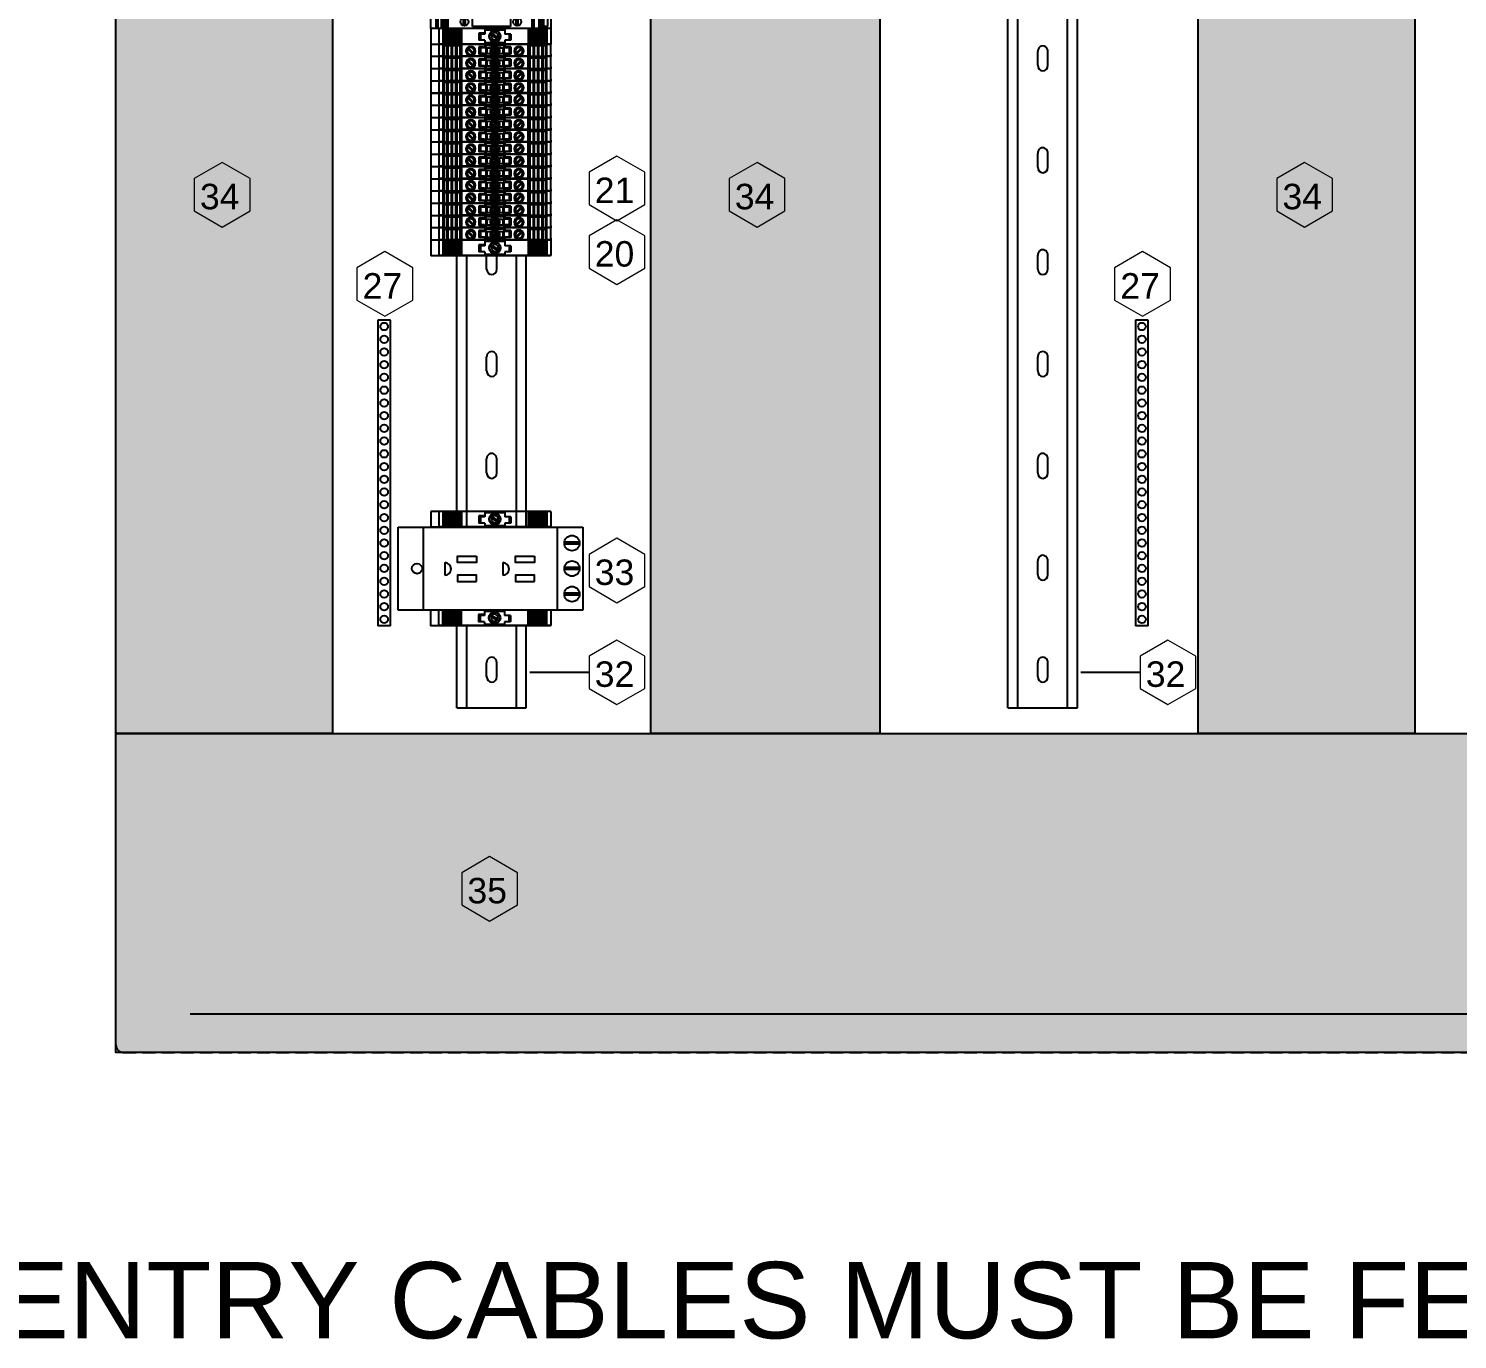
# Model space of a CAD drawing. Extents: x 17 to 188, y 22 to 107.
# Drawn here: x 96.52 to 124.57, y 22.26 to 47.99 of the extents above; entities that cross this region are included whole.
import ezdxf
from ezdxf.enums import TextEntityAlignment as Align

# ---------------------------------------------------------------- set-up
doc = ezdxf.new("R2010")
doc.units = 0
doc.linetypes.add('HIDDEN', pattern=[0.375, 0.25, -0.125])
doc.layers.add('N-ANNO-TEXT', color=2, linetype='Continuous', lineweight=18)
doc.layers.add('N-CONT-PANL', color=3, linetype='Continuous', lineweight=25)
doc.styles.add('_CGS_2-5_NOTES', font='arial.ttf', dxfattribs={"height": 2.5})

# ---------------------------------------------------------------- blocks, each defined once
blk = doc.blocks.new('T-End')
at = {"linetype": 'Continuous'}
for p, q in [((2.362, 0), (0, 0)), ((0, 0), (0, -0.311)), ((0.157, 0), (0.157, -0.303)), ((0.236, 0), (0.236, -0.303)), ((0.267, 0), (0.267, -0.311)), ((0.287, 0), (0.287, -0.303)), ((0.316, 0), (0.316, -0.311)), ((0.322, 0), (0.322, -0.311)), ((0.337, 0), (0.337, -0.303)), ((0.373, 0), (0.373, -0.303)), ((0.402, 0), (0.402, -0.311)), ((0.408, 0), (0.408, -0.311)), ((0.424, 0), (0.424, -0.303)), ((0.459, 0), (0.459, -0.303)), ((0.489, 0), (0.489, -0.311)), ((0.494, 0), (0.494, -0.311)), ((0.51, 0), (0.51, -0.303)), ((0.545, 0), (0.545, -0.303)), ((0.575, 0), (0.575, -0.311)), ((0.581, 0), (0.581, -0.311)), ((0.596, 0), (0.596, -0.303)), ((0.604, 0), (0.604, -0.303)), ((1.063, -0.09), (0.945, -0.09)), ((0.945, -0.09), (0.945, -0.229)), ((1.063, -0.109), (0.945, -0.109)), ((1.063, -0.229), (0.945, -0.229)), ((0.976, -0.109), (0.976, -0.229)), ((1.063, 0), (1.063, -0.109)), ((1.457, -0.028), (1.063, -0.028)), ((1.063, -0.229), (1.063, -0.303)), ((1.159, -0.112), (1.345, -0.219)), ((1.175, -0.085), (1.36, -0.192)), ((1.457, 0), (1.457, -0.109)), ((1.575, -0.109), (1.457, -0.109)), ((1.457, -0.229), (1.457, -0.303)), ((1.575, -0.229), (1.457, -0.229)), ((1.543, -0.109), (1.543, -0.229)), ((1.575, -0.109), (1.575, -0.229)), ((1.916, 0), (1.916, -0.303)), ((1.924, 0), (1.924, -0.303)), ((1.939, 0), (1.939, -0.311)), ((1.945, 0), (1.945, -0.311)), ((1.974, 0), (1.974, -0.303)), ((2.01, 0), (2.01, -0.303)), ((2.025, 0), (2.025, -0.311)), ((2.031, 0), (2.031, -0.311)), ((2.061, 0), (2.061, -0.303)), ((2.096, 0), (2.096, -0.303)), ((2.112, 0), (2.112, -0.311)), ((2.117, 0), (2.117, -0.311)), ((2.147, 0), (2.147, -0.303)), ((2.182, 0), (2.182, -0.303)), ((2.198, 0), (2.198, -0.311)), ((2.204, 0), (2.204, -0.311)), ((2.233, 0), (2.233, -0.303)), ((2.252, 0), (2.252, -0.311)), ((2.283, 0), (2.283, -0.303)), ((2.362, 0), (2.362, -0.303)), ((2.349, -0.311), (0, -0.311)), ((0.171, -0.311), (0.157, -0.303)), ((0.287, -0.303), (0.157, -0.303)), ((0.25, -0.311), (0.236, -0.303)), ((0.299, -0.311), (0.287, -0.303)), ((0.373, -0.303), (0.337, -0.303)), ((0.344, -0.311), (0.337, -0.303)), ((0.386, -0.311), (0.373, -0.303)), ((0.459, -0.303), (0.424, -0.303)), ((0.43, -0.311), (0.424, -0.303)), ((0.472, -0.311), (0.459, -0.303)), ((0.545, -0.303), (0.51, -0.303)), ((0.516, -0.311), (0.51, -0.303)), ((0.558, -0.311), (0.545, -0.303)), ((1.422, -0.303), (0.596, -0.303)), ((0.603, -0.311), (0.596, -0.303)), ((0.623, -0.311), (0.604, -0.303)), ((1.063, -0.303), (1.049, -0.311)), ((1.457, -0.283), (1.063, -0.283)), ((1.924, -0.303), (1.422, -0.303)), ((1.47, -0.311), (1.457, -0.303)), ((1.916, -0.303), (1.897, -0.311)), ((1.924, -0.303), (1.917, -0.311)), ((1.974, -0.303), (1.961, -0.311)), ((2.01, -0.303), (1.974, -0.303)), ((2.01, -0.303), (2.003, -0.311)), ((2.061, -0.303), (2.048, -0.311)), ((2.096, -0.303), (2.061, -0.303)), ((2.096, -0.303), (2.09, -0.311)), ((2.147, -0.303), (2.134, -0.311)), ((2.182, -0.303), (2.147, -0.303)), ((2.182, -0.303), (2.176, -0.311)), ((2.233, -0.303), (2.22, -0.311)), ((2.362, -0.303), (2.233, -0.303)), ((2.283, -0.303), (2.27, -0.311)), ((2.362, -0.303), (2.349, -0.311))]:
    blk.add_line(p, q, dxfattribs=at)
for radius in [0.114, 0.114, 0.114, 0.107]:
    blk.add_circle((1.26, -0.152), radius, dxfattribs=at)
for start, end in [(163.213, 270), (343.213, 136.787), (270, 316.787)]:
    blk.add_arc((1.26, -0.152), 0.0689, start, end, dxfattribs=at)
blk = doc.blocks.new('RECEP')
for p, q in [((-1.813, -1.625), (-1.813, 0)), ((-1.813, 0), (1.812, 0)), ((-1.313, -1.625), (-1.313, 0)), ((1.312, -1.625), (1.312, 0)), ((1.812, 0), (1.812, -1.625)), ((1.812, -1.625), (-1.813, -1.625)), ((1.812, -1.625), (1.312, -1.625))]:
    blk.add_line(p, q)
at = {"linetype": 'Continuous'}
for p, q in [((1.748, -0.293), (1.45, -0.293)), ((1.748, -0.332), (1.45, -0.332)), ((1.748, -0.793), (1.45, -0.793)), ((1.748, -0.832), (1.45, -0.832)), ((1.748, -1.293), (1.45, -1.293)), ((1.748, -1.332), (1.45, -1.332))]:
    blk.add_line(p, q, dxfattribs=at)
for points in [[(-0.9, -0.692), (-0.9, -0.942)], [(0.24, -0.692), (0.24, -0.942)]]:
    blk.add_lwpolyline(points)
for points in [[(-0.275, -0.567), (-0.275, -0.692), (-0.65, -0.692), (-0.65, -0.567)], [(0.865, -0.567), (0.865, -0.692), (0.49, -0.692), (0.49, -0.567)], [(-0.275, -1.067), (-0.275, -0.942), (-0.65, -0.942), (-0.65, -1.067)], [(0.865, -1.067), (0.865, -0.942), (0.49, -0.942), (0.49, -1.067)]]:
    blk.add_lwpolyline(points, close=True)
for centre, radius in [((1.599, -0.312), 0.15), ((-1.443, -0.812), 0.1), ((1.599, -0.812), 0.15), ((1.599, -1.313), 0.15)]:
    blk.add_circle(centre, radius)
for centre in [(-0.9, -0.817), (0.24, -0.817)]:
    blk.add_arc(centre, 0.125, 270, 90)
blk = doc.blocks.new('T-J4')
at = {"linetype": 'Continuous'}
for p, q in [((0.158, 0), (0, 0)), ((0.171, -0.24), (0, -0.24)), ((0.158, 0), (0.158, -0.232)), ((0.168, 0), (0.158, 0)), ((0.171, -0.24), (0.158, -0.232)), ((0.168, -0.232), (0.158, -0.232)), ((0.237, 0), (0.168, 0)), ((0.237, -0.232), (0.168, -0.232)), ((0.177, -0.24), (0.171, -0.24)), ((0.25, -0.24), (0.177, -0.24)), ((0.237, 0), (0.237, -0.232)), ((0.245, 0), (0.237, 0)), ((0.25, -0.24), (0.237, -0.232)), ((0.245, -0.232), (0.237, -0.232)), ((0.252, 0), (0.245, 0)), ((0.252, -0.232), (0.245, -0.232)), ((0.245, -0.232), (0.245, -0.232)), ((0.254, -0.24), (0.25, -0.24)), ((0.267, 0), (0.252, 0)), ((0.252, 0), (0.252, -0.232)), ((0.262, -0.24), (0.252, -0.232)), ((0.262, -0.24), (0.254, -0.24)), ((0.267, -0.24), (0.262, -0.24)), ((0.604, 0), (0.267, 0)), ((0.267, 0), (0.267, -0.24)), ((0.604, -0.03), (0.267, -0.03)), ((0.285, -0.24), (0.267, -0.24)), ((0.339, -0.03), (0.285, -0.03)), ((0.289, -0.24), (0.285, -0.24)), ((0.316, -0.24), (0.289, -0.24)), ((0.316, -0.03), (0.316, -0.236)), ((0.316, -0.236), (0.316, -0.24)), ((0.322, -0.24), (0.316, -0.24)), ((0.322, -0.03), (0.322, -0.236)), ((0.322, -0.236), (0.322, -0.24)), ((0.331, -0.24), (0.322, -0.24)), ((0.331, -0.03), (0.331, -0.236)), ((0.331, -0.236), (0.331, -0.24)), ((0.348, -0.24), (0.331, -0.24)), ((0.338, -0.03), (0.338, -0.236)), ((0.339, -0.236), (0.338, -0.236)), ((0.371, -0.236), (0.339, -0.236)), ((0.348, -0.236), (0.348, -0.24)), ((0.39, -0.24), (0.348, -0.24)), ((0.425, -0.03), (0.371, -0.03)), ((0.376, -0.236), (0.371, -0.236)), ((0.403, -0.236), (0.376, -0.236)), ((0.434, -0.24), (0.39, -0.24)), ((0.403, -0.03), (0.403, -0.236)), ((0.408, -0.236), (0.403, -0.236)), ((0.408, -0.03), (0.408, -0.236)), ((0.418, -0.236), (0.408, -0.236)), ((0.418, -0.03), (0.418, -0.236)), ((0.424, -0.236), (0.418, -0.236)), ((0.424, -0.03), (0.424, -0.236)), ((0.425, -0.236), (0.424, -0.236)), ((0.457, -0.236), (0.425, -0.236)), ((0.476, -0.24), (0.434, -0.24)), ((0.511, -0.03), (0.457, -0.03)), ((0.462, -0.236), (0.457, -0.236)), ((0.489, -0.236), (0.462, -0.236)), ((0.521, -0.24), (0.476, -0.24)), ((0.489, -0.03), (0.489, -0.236)), ((0.494, -0.236), (0.489, -0.236)), ((0.494, -0.03), (0.494, -0.236)), ((0.504, -0.236), (0.494, -0.236)), ((0.504, -0.03), (0.504, -0.236)), ((0.511, -0.236), (0.504, -0.236)), ((0.511, -0.03), (0.511, -0.236)), ((0.511, -0.236), (0.511, -0.236)), ((0.544, -0.236), (0.511, -0.236)), ((0.562, -0.24), (0.521, -0.24)), ((0.548, -0.236), (0.544, -0.236)), ((0.575, -0.236), (0.548, -0.236)), ((0.597, -0.24), (0.562, -0.24)), ((0.575, -0.03), (0.575, -0.236)), ((0.581, -0.236), (0.575, -0.236)), ((0.581, -0.03), (0.581, -0.236)), ((0.59, -0.236), (0.581, -0.236)), ((0.59, -0.03), (0.59, -0.236)), ((0.597, -0.236), (0.59, -0.236)), ((0.597, -0.03), (0.597, -0.236)), ((0.597, -0.236), (0.597, -0.24)), ((0.598, -0.24), (0.597, -0.24)), ((0.61, -0.24), (0.598, -0.24)), ((0.604, 0), (0.604, -0.234)), ((0.607, 0), (0.604, 0)), ((0.628, 0), (0.607, 0)), ((0.607, -0.232), (0.607, -0.232)), ((0.628, -0.232), (0.607, -0.232)), ((0.609, -0.24), (0.607, -0.238)), ((0.617, -0.24), (0.61, -0.24)), ((0.628, -0.24), (0.617, -0.24)), ((0.915, 0), (0.628, 0)), ((0.915, -0.232), (0.628, -0.232)), ((1.033, -0.24), (0.628, -0.24)), ((0.698, -0.141), (0.694, -0.133)), ((0.84, -0.2), (0.716, -0.076)), ((0.857, -0.184), (0.732, -0.06)), ((0.737, -0.208), (0.733, -0.2)), ((0.752, -0.048), (0.743, -0.048)), ((0.83, -0.048), (0.821, -0.048)), ((0.84, -0.2), (0.835, -0.208)), ((0.879, -0.133), (0.874, -0.141)), ((1.033, 0), (0.915, 0)), ((1.033, -0.232), (0.915, -0.232)), ((1.033, -0.05), (0.945, -0.05)), ((0.945, -0.05), (0.945, -0.19)), ((1.063, -0.07), (0.945, -0.07)), ((1.033, -0.19), (0.945, -0.19)), ((0.976, -0.07), (0.976, -0.19)), ((1.055, -0.181), (0.976, -0.181)), ((1.063, 0), (1.033, 0)), ((1.063, -0.05), (1.033, -0.05)), ((1.063, -0.19), (1.033, -0.19)), ((1.063, -0.232), (1.033, -0.232)), ((1.049, -0.24), (1.033, -0.24)), ((1.063, -0.232), (1.049, -0.24)), ((1.055, -0.24), (1.049, -0.24)), ((1.055, -0.181), (1.055, -0.19)), ((1.055, -0.237), (1.055, -0.24)), ((1.063, -0.24), (1.055, -0.24)), ((1.083, 0), (1.063, 0)), ((1.063, 0), (1.063, -0.05)), ((1.169, -0.024), (1.063, -0.024)), ((1.063, -0.05), (1.063, -0.06)), ((1.063, -0.06), (1.063, -0.07)), ((1.063, -0.19), (1.063, -0.232)), ((1.077, -0.24), (1.063, -0.24)), ((1.086, -0.24), (1.077, -0.24)), ((1.169, 0), (1.083, 0)), ((1.086, -0.024), (1.086, -0.24)), ((1.26, -0.23), (1.086, -0.23)), ((1.1, -0.24), (1.086, -0.24)), ((1.1, -0.087), (1.1, -0.173)), ((1.159, -0.24), (1.1, -0.24)), ((1.163, -0.075), (1.112, -0.075)), ((1.163, -0.185), (1.112, -0.185)), ((1.405, -0.23), (1.114, -0.23)), ((1.405, -0.23), (1.114, -0.23)), ((1.22, -0.24), (1.159, -0.24)), ((1.287, 0), (1.169, 0)), ((1.287, -0.024), (1.169, -0.024)), ((1.175, -0.087), (1.175, -0.173)), ((1.22, -0.23), (1.22, -0.24)), ((1.236, -0.24), (1.22, -0.24)), ((1.283, -0.24), (1.236, -0.24)), ((1.433, -0.23), (1.26, -0.23)), ((1.299, -0.24), (1.283, -0.24)), ((1.437, 0), (1.287, 0)), ((1.437, -0.024), (1.287, -0.024)), ((1.299, -0.23), (1.299, -0.24)), ((1.36, -0.24), (1.299, -0.24)), ((1.344, -0.087), (1.344, -0.173)), ((1.407, -0.075), (1.356, -0.075)), ((1.407, -0.185), (1.356, -0.185)), ((1.419, -0.24), (1.36, -0.24)), ((1.419, -0.087), (1.419, -0.173)), ((1.433, -0.24), (1.419, -0.24)), ((1.433, -0.024), (1.433, -0.24)), ((1.442, -0.24), (1.433, -0.24)), ((1.457, 0), (1.437, 0)), ((1.457, -0.024), (1.437, -0.024)), ((1.457, -0.24), (1.442, -0.24)), ((1.486, 0), (1.457, 0)), ((1.457, 0), (1.457, -0.05)), ((1.575, -0.05), (1.457, -0.05)), ((1.457, -0.05), (1.457, -0.06)), ((1.457, -0.06), (1.457, -0.07)), ((1.575, -0.07), (1.457, -0.07)), ((1.457, -0.19), (1.457, -0.232)), ((1.486, -0.19), (1.457, -0.19)), ((1.486, -0.232), (1.457, -0.232)), ((1.47, -0.24), (1.457, -0.232)), ((1.464, -0.24), (1.457, -0.24)), ((1.543, -0.181), (1.464, -0.181)), ((1.464, -0.181), (1.464, -0.19)), ((1.464, -0.237), (1.464, -0.24)), ((1.47, -0.24), (1.464, -0.24)), ((1.486, -0.24), (1.47, -0.24)), ((1.604, 0), (1.486, 0)), ((1.575, -0.19), (1.486, -0.19)), ((1.604, -0.232), (1.486, -0.232)), ((1.891, -0.24), (1.486, -0.24)), ((1.543, -0.07), (1.543, -0.19)), ((1.575, -0.05), (1.575, -0.19)), ((1.891, 0), (1.604, 0)), ((1.891, -0.232), (1.604, -0.232)), ((1.645, -0.141), (1.641, -0.133)), ((1.787, -0.06), (1.663, -0.184)), ((1.804, -0.076), (1.68, -0.2)), ((1.684, -0.208), (1.68, -0.2)), ((1.699, -0.048), (1.69, -0.048)), ((1.777, -0.048), (1.767, -0.048)), ((1.787, -0.2), (1.782, -0.208)), ((1.826, -0.133), (1.821, -0.141)), ((1.913, 0), (1.891, 0)), ((1.912, -0.232), (1.891, -0.232)), ((1.903, -0.24), (1.891, -0.24)), ((1.91, -0.24), (1.903, -0.24)), ((1.913, -0.238), (1.91, -0.24)), ((1.922, -0.24), (1.91, -0.24)), ((1.913, -0.232), (1.912, -0.232)), ((1.915, 0), (1.913, 0)), ((2.252, 0), (1.915, 0)), ((1.915, -0.234), (1.915, 0)), ((2.252, -0.03), (1.915, -0.03)), ((1.922, -0.03), (1.922, -0.236)), ((1.929, -0.236), (1.922, -0.236)), ((1.922, -0.236), (1.922, -0.24)), ((1.957, -0.24), (1.922, -0.24)), ((1.922, -0.24), (1.922, -0.24)), ((1.929, -0.03), (1.929, -0.236)), ((1.939, -0.236), (1.929, -0.236)), ((1.939, -0.03), (1.939, -0.236)), ((1.944, -0.236), (1.939, -0.236)), ((1.944, -0.03), (1.944, -0.236)), ((1.971, -0.236), (1.944, -0.236)), ((1.999, -0.24), (1.957, -0.24)), ((1.976, -0.236), (1.971, -0.236)), ((2.008, -0.236), (1.976, -0.236)), ((2.043, -0.24), (1.999, -0.24)), ((2.062, -0.03), (2.008, -0.03)), ((2.009, -0.236), (2.008, -0.236)), ((2.009, -0.03), (2.009, -0.236)), ((2.016, -0.236), (2.009, -0.236)), ((2.016, -0.03), (2.016, -0.236)), ((2.025, -0.236), (2.016, -0.236)), ((2.025, -0.03), (2.025, -0.236)), ((2.031, -0.236), (2.025, -0.236)), ((2.031, -0.03), (2.031, -0.236)), ((2.057, -0.236), (2.031, -0.236)), ((2.085, -0.24), (2.043, -0.24)), ((2.062, -0.236), (2.057, -0.236)), ((2.094, -0.236), (2.062, -0.236)), ((2.13, -0.24), (2.085, -0.24)), ((2.148, -0.03), (2.094, -0.03)), ((2.095, -0.236), (2.094, -0.236)), ((2.095, -0.03), (2.095, -0.236)), ((2.102, -0.236), (2.095, -0.236)), ((2.102, -0.03), (2.102, -0.236)), ((2.111, -0.236), (2.102, -0.236)), ((2.111, -0.03), (2.111, -0.236)), ((2.117, -0.236), (2.111, -0.236)), ((2.117, -0.03), (2.117, -0.236)), ((2.144, -0.236), (2.117, -0.236)), ((2.171, -0.24), (2.13, -0.24)), ((2.148, -0.236), (2.144, -0.236)), ((2.181, -0.236), (2.148, -0.236)), ((2.171, -0.236), (2.171, -0.24)), ((2.188, -0.24), (2.171, -0.24)), ((2.235, -0.03), (2.181, -0.03)), ((2.181, -0.03), (2.181, -0.236)), ((2.181, -0.236), (2.181, -0.236)), ((2.188, -0.03), (2.188, -0.236)), ((2.188, -0.236), (2.188, -0.24)), ((2.198, -0.24), (2.188, -0.24)), ((2.198, -0.03), (2.198, -0.236)), ((2.198, -0.236), (2.198, -0.24)), ((2.203, -0.24), (2.198, -0.24)), ((2.203, -0.03), (2.203, -0.236)), ((2.203, -0.236), (2.203, -0.24)), ((2.23, -0.24), (2.203, -0.24)), ((2.235, -0.24), (2.23, -0.24)), ((2.252, -0.24), (2.235, -0.24)), ((2.252, 0), (2.252, -0.24)), ((2.268, 0), (2.252, 0)), ((2.258, -0.24), (2.252, -0.24)), ((2.268, -0.232), (2.258, -0.24)), ((2.265, -0.24), (2.258, -0.24)), ((2.269, -0.24), (2.265, -0.24)), ((2.275, 0), (2.268, 0)), ((2.268, 0), (2.268, -0.232)), ((2.275, -0.232), (2.268, -0.232)), ((2.283, -0.232), (2.269, -0.24)), ((2.343, -0.24), (2.269, -0.24)), ((2.283, 0), (2.275, 0)), ((2.283, -0.232), (2.275, -0.232)), ((2.283, -0.232), (2.283, 0)), ((2.352, 0), (2.283, 0)), ((2.352, -0.232), (2.283, -0.232)), ((2.348, -0.24), (2.343, -0.24)), ((2.362, -0.232), (2.348, -0.24)), ((2.362, -0.24), (2.348, -0.24)), ((2.362, 0), (2.352, 0)), ((2.362, -0.232), (2.352, -0.232)), ((2.362, -0.201), (2.362, 0)), ((2.362, 0), (2.362, 0)), ((2.362, -0.201), (2.362, -0.24)), ((2.362, -0.201), (2.362, -0.201))]:
    blk.add_line(p, q, dxfattribs=at)
blk.add_line((0, 0), (0, -0.24))
for points in [[(0.607, -0.232), (0.606, -0.232), (0.605, -0.232), (0.605, -0.233), (0.604, -0.233), (0.604, -0.233), (0.604, -0.234), (0.604, -0.234)], [(0.604, -0.234), (0.604, -0.234), (0.604, -0.235), (0.605, -0.236), (0.605, -0.236), (0.605, -0.237), (0.606, -0.237), (0.607, -0.238)], [(1.915, -0.234), (1.915, -0.234), (1.915, -0.233), (1.915, -0.233), (1.915, -0.233), (1.914, -0.232), (1.913, -0.232), (1.913, -0.232)], [(1.913, -0.238), (1.913, -0.237), (1.914, -0.237), (1.914, -0.236), (1.915, -0.236), (1.915, -0.235), (1.915, -0.234), (1.915, -0.234)]]:
    blk.add_lwpolyline(points, dxfattribs=at)
for centre, radius in [((0.786, -0.13), 0.0886), ((1.26, -0.13), 0.063), ((1.26, -0.13), 0.0484), ((1.733, -0.13), 0.0886)]:
    blk.add_circle(centre, radius, dxfattribs=at)
for centre, radius, start, end in [((0.786, -0.13), 0.0925, 0, 180), ((0.786, -0.13), 0.0925, 180, 0), ((0.786, -0.13), 0.0689, 145.0236, 304.9763), ((0.786, -0.13), 0.0689, 324.7182, 125.2818), ((1.112, -0.087), 0.0118, 90, 180), ((1.112, -0.173), 0.0118, 180, 270), ((1.163, -0.087), 0.0118, 0, 90), ((1.163, -0.173), 0.0118, 270, 360), ((1.26, -0.13), 0.0591, 80.1354, 350.0282), ((1.26, -0.13), 0.0591, 189.9718, 99.8646), ((1.356, -0.087), 0.0118, 90, 180), ((1.356, -0.173), 0.0118, 180, 270), ((1.407, -0.087), 0.0118, 0, 90), ((1.407, -0.173), 0.0118, 270, 360), ((1.733, -0.13), 0.0925, 0, 180), ((1.733, -0.13), 0.0925, 180, 0), ((1.733, -0.13), 0.0689, 54.7181, 215.2818), ((1.733, -0.13), 0.0689, 235.0237, 34.9763)]:
    blk.add_arc(centre, radius, start, end, dxfattribs=at)
blk = doc.blocks.new('FUSEHOLDER')
at = {"linetype": 'Continuous'}
for p, q in [((0.1, 0), (0.1, -0.315)), ((0.139, 0), (0.139, -0.315)), ((0.298, 0), (0.298, -0.315)), ((0.338, 0), (0.338, -0.315)), ((1.987, 0), (1.987, -0.315)), ((2.026, 0), (2.026, -0.315)), ((2.164, 0), (2.164, -0.315)), ((2.203, 0), (2.203, -0.315)), ((2.223, -0.315), (2.223, 0)), ((2.303, -0.273), (2.303, 0)), ((0.642, -0.259), (0.642, -0.105)), ((0.682, -0.259), (0.682, -0.105)), ((1.68, -0.259), (1.68, -0.105)), ((1.719, -0.259), (1.719, -0.105)), ((2.303, -0.273), (2.223, -0.273))]:
    blk.add_line(p, q, dxfattribs=at)
at = {"linetype": 'Continuous', "lineweight": 100}
blk.add_line((0.261, -0.315), (0.261, 0), dxfattribs=at)
for p, q in [((0.822, -0.276), (0.822, -0.068)), ((0.822, -0.068), (1.567, -0.068)), ((1.567, -0.276), (0.822, -0.276)), ((1.567, -0.068), (1.567, -0.276))]:
    blk.add_line(p, q)
blk.add_lwpolyline([(0, 0), (2.362, 0), (2.362, -0.315), (0, -0.315)], close=True)
blk.add_lwpolyline([(2.133, -0.315), (2.133, 0)])
at = {"linetype": 'Continuous'}
for centre in [(0.662, -0.182), (1.699, -0.182)]:
    blk.add_circle(centre, 0.0793, dxfattribs=at)
blk = doc.blocks.new('JUMPPER')
h = blk.add_hatch(color=256)
h.dxf.hatch_style = 1
h.set_gradient(color1=(128, 128, 128), color2=(128, 128, 128), tint=1)
h.paths.add_polyline_path([(260.477, -111.21), (260.685, -111.21), (260.685, -112.617), (260.477, -112.617)], flags=16)
edge = h.paths.add_edge_path(flags=17)
edge.add_line((260.456, -112.617), (260.456, -111.21))
edge = h.paths.add_edge_path()
edge.add_line((260.456, -111.21), (260.685, -111.21))
edge.add_line((260.685, -112.617), (260.456, -112.617))
edge = h.paths.add_edge_path()
edge.add_line((260.696, -111.21), (260.696, -112.617))
edge.add_line((260.467, -111.21), (260.696, -111.21))
edge.add_line((260.696, -112.617), (260.467, -112.617))
for p, q in [((260.467, -111.21), (260.696, -111.21)), ((260.696, -112.617), (260.467, -112.617))]:
    blk.add_line(p, q)
at = {"color": 7, "linetype": 'Continuous'}
for p, q in [((260.491, -111.328), (260.487, -111.32)), ((260.633, -111.246), (260.509, -111.37)), ((260.65, -111.263), (260.526, -111.387)), ((260.545, -111.235), (260.536, -111.235)), ((260.623, -111.235), (260.613, -111.235)), ((260.672, -111.32), (260.667, -111.328)), ((260.491, -111.568), (260.487, -111.56)), ((260.633, -111.486), (260.509, -111.611)), ((260.53, -111.395), (260.526, -111.387)), ((260.65, -111.503), (260.526, -111.627)), ((260.53, -111.635), (260.526, -111.627)), ((260.545, -111.475), (260.536, -111.475)), ((260.623, -111.475), (260.613, -111.475)), ((260.633, -111.387), (260.628, -111.395)), ((260.633, -111.627), (260.628, -111.635)), ((260.672, -111.56), (260.667, -111.568)), ((260.491, -111.808), (260.487, -111.8)), ((260.633, -111.727), (260.509, -111.851)), ((260.65, -111.743), (260.526, -111.867)), ((260.53, -111.875), (260.526, -111.867)), ((260.545, -111.715), (260.536, -111.715)), ((260.623, -111.715), (260.613, -111.715)), ((260.633, -111.867), (260.628, -111.875)), ((260.672, -111.8), (260.667, -111.808)), ((260.491, -112.048), (260.487, -112.04)), ((260.633, -111.967), (260.509, -112.091)), ((260.65, -111.983), (260.526, -112.108)), ((260.53, -112.115), (260.526, -112.108)), ((260.545, -111.955), (260.536, -111.955)), ((260.545, -112.195), (260.536, -112.195)), ((260.623, -111.955), (260.613, -111.955)), ((260.623, -112.195), (260.613, -112.195)), ((260.633, -112.108), (260.628, -112.115)), ((260.672, -112.04), (260.667, -112.048)), ((260.491, -112.288), (260.487, -112.28)), ((260.633, -112.207), (260.509, -112.331)), ((260.633, -112.447), (260.509, -112.571)), ((260.65, -112.224), (260.526, -112.348)), ((260.53, -112.356), (260.526, -112.348)), ((260.65, -112.464), (260.526, -112.588)), ((260.545, -112.436), (260.536, -112.436)), ((260.623, -112.436), (260.613, -112.436)), ((260.633, -112.348), (260.628, -112.356)), ((260.672, -112.28), (260.667, -112.288)), ((260.491, -112.529), (260.487, -112.521)), ((260.53, -112.596), (260.526, -112.588)), ((260.633, -112.588), (260.628, -112.596)), ((260.672, -112.521), (260.667, -112.529))]:
    blk.add_line(p, q, dxfattribs=at)
for centre in [(260.579, -111.317), (260.579, -111.557), (260.579, -111.797), (260.579, -112.037), (260.579, -112.277), (260.579, -112.517)]:
    blk.add_circle(centre, 0.0886, dxfattribs=at)
for centre, radius, start, end in [((260.579, -111.317), 0.0925, 0, 180), ((260.579, -111.317), 0.0925, 180, 0), ((260.579, -111.317), 0.0689, 54.7181, 215.2818), ((260.579, -111.317), 0.0689, 235.0237, 34.9763), ((260.579, -111.557), 0.0925, 0, 180), ((260.579, -111.557), 0.0925, 180, 0), ((260.579, -111.557), 0.0689, 54.7181, 215.2818), ((260.579, -111.557), 0.0689, 235.0237, 34.9763), ((260.579, -111.797), 0.0925, 0, 180), ((260.579, -111.797), 0.0925, 180, 0), ((260.579, -111.797), 0.0689, 54.7181, 215.2818), ((260.579, -111.797), 0.0689, 235.0237, 34.9763), ((260.579, -112.037), 0.0925, 0, 180), ((260.579, -112.037), 0.0925, 180, 0), ((260.579, -112.277), 0.0925, 0, 180), ((260.579, -112.037), 0.0689, 54.7181, 215.2818), ((260.579, -112.037), 0.0689, 235.0237, 34.9763), ((260.579, -112.277), 0.0925, 180, 0), ((260.579, -112.517), 0.0925, 0, 180), ((260.579, -112.277), 0.0689, 54.7181, 215.2818), ((260.579, -112.517), 0.0689, 54.7181, 215.2818), ((260.579, -112.277), 0.0689, 235.0237, 34.9763), ((260.579, -112.517), 0.0689, 235.0237, 34.9763), ((260.579, -112.517), 0.0925, 180, 0)]:
    blk.add_arc(centre, radius, start, end, dxfattribs=at)

msp = doc.modelspace()

# ---------------------------------------------------------------- hatches: boundary and pattern name
h = msp.add_hatch(color=256)
h.dxf.hatch_style = 1
h.set_gradient(color1=(132, 132, 132), color2=(132, 132, 132), tint=1)
h.paths.add_polyline_path([(98.236, 90.532), (102.486, 90.532), (102.486, 34.157), (98.236, 34.157)])
h = msp.add_hatch(color=256)
h.dxf.hatch_style = 1
h.set_gradient(color1=(214, 214, 214), color2=(214, 214, 214), tint=1)
h.paths.add_polyline_path([(108.736, 90.532), (113.236, 90.532), (113.236, 34.157), (108.736, 34.157)])
h = msp.add_hatch(color=256)
h.dxf.hatch_style = 1
h.set_gradient(color1=(132, 132, 132), color2=(132, 132, 132), tint=1)
h.paths.add_polyline_path([(119.486, 90.532), (123.736, 90.532), (123.736, 34.157), (119.486, 34.157)])
h = msp.add_hatch(color=256)
h.dxf.hatch_style = 1
h.set_gradient(color1=(132, 132, 132), color2=(132, 132, 132), tint=1)
h.paths.add_polyline_path([(98.236, 34.157), (166.236, 34.157), (166.236, 27.895), (98.236, 27.895)])

# ---------------------------------------------------------------- linework, layer by layer
at = {"layer": 'N-ANNO-TEXT'}
for points in [[(108.073, 44.222), (108.621, 44.539), (108.621, 45.172), (108.073, 45.489), (107.525, 45.172), (107.525, 44.539)], [(100.323, 44.097), (100.871, 44.414), (100.871, 45.047), (100.323, 45.364), (99.775, 45.047), (99.775, 44.414)], [(110.823, 44.097), (111.371, 44.414), (111.371, 45.047), (110.823, 45.364), (110.275, 45.047), (110.275, 44.414)], [(121.573, 44.097), (122.121, 44.414), (122.121, 45.047), (121.573, 45.364), (121.025, 45.047), (121.025, 44.414)], [(108.073, 42.972), (108.621, 43.289), (108.621, 43.922), (108.073, 44.239), (107.525, 43.922), (107.525, 43.289)], [(103.515, 42.347), (104.064, 42.664), (104.064, 43.297), (103.515, 43.614), (102.967, 43.297), (102.967, 42.664)], [(118.39, 42.347), (118.939, 42.664), (118.939, 43.297), (118.39, 43.614), (117.842, 43.297), (117.842, 42.664)], [(108.073, 36.722), (108.621, 37.039), (108.621, 37.672), (108.073, 37.989), (107.525, 37.672), (107.525, 37.039)], [(108.073, 34.722), (108.621, 35.039), (108.621, 35.672), (108.073, 35.989), (107.525, 35.672), (107.525, 35.039)], [(118.89, 34.722), (119.439, 35.039), (119.439, 35.672), (118.89, 35.989), (118.342, 35.672), (118.342, 35.039)], [(105.573, 30.472), (106.121, 30.789), (106.121, 31.422), (105.573, 31.739), (105.025, 31.422), (105.025, 30.789)]]:
    msp.add_lwpolyline(points, close=True, dxfattribs=at)
at = {"layer": 'N-CONT-PANL', "linetype": 'HIDDEN'}
for p, q in [((98.236, 28.044), (98.236, 105.895)), ((98.386, 27.895), (166.236, 27.895))]:
    msp.add_line(p, q, dxfattribs=at)
at = {"layer": 'N-CONT-PANL', "linetype": 'Continuous'}
for p, q in [((115.746, 34.657), (115.746, 59.423)), ((115.746, 34.657), (115.746, 59.423)), ((115.941, 34.657), (115.941, 59.423)), ((115.941, 34.657), (115.941, 59.423)), ((116.916, 34.657), (116.916, 59.423)), ((116.916, 34.657), (116.916, 59.423)), ((117.111, 34.657), (117.111, 59.423)), ((117.111, 34.657), (117.111, 59.423)), ((104.928, 38.212), (104.928, 43.528)), ((104.928, 38.212), (104.928, 43.528)), ((105.123, 38.212), (105.123, 43.528)), ((105.123, 38.212), (105.123, 43.528)), ((106.098, 38.212), (106.098, 43.528)), ((106.098, 38.212), (106.098, 43.528)), ((106.293, 38.212), (106.293, 43.528)), ((106.293, 38.212), (106.293, 43.528)), ((104.928, 34.657), (104.928, 36.268)), ((105.123, 34.657), (105.123, 36.268)), ((105.123, 34.657), (105.123, 36.268)), ((106.098, 34.657), (106.098, 36.268)), ((106.098, 34.657), (106.098, 36.268)), ((106.293, 34.657), (106.293, 36.268)), ((106.293, 34.657), (106.293, 36.268))]:
    msp.add_line(p, q, dxfattribs=at)
at = {"layer": 'N-CONT-PANL'}
for p, q in [((116.332, 47.272, -5.8), (116.332, 47.544, -5.8)), ((116.532, 47.272, -5.8), (116.532, 47.544, -5.8)), ((116.332, 45.272, -5.8), (116.332, 45.544, -5.8)), ((116.532, 45.272, -5.8), (116.532, 45.544, -5.8)), ((105.514, 43.272, -5.8), (105.514, 43.528, -5.8)), ((105.714, 43.272, -5.8), (105.714, 43.528, -5.8)), ((116.332, 43.272, -5.8), (116.332, 43.544, -5.8)), ((116.532, 43.272, -5.8), (116.532, 43.544, -5.8)), ((103.378, 42.27, -5.8), (103.378, 36.271, -5.8)), ((103.628, 42.27, -5.8), (103.378, 42.27, -5.8)), ((103.628, 36.271, -5.8), (103.628, 42.27, -5.8)), ((118.253, 42.27, -5.8), (118.253, 36.271, -5.8)), ((118.503, 42.27, -5.8), (118.253, 42.27, -5.8)), ((118.503, 36.271, -5.8), (118.503, 42.27, -5.8)), ((105.514, 41.272, -5.8), (105.514, 41.544, -5.8)), ((105.714, 41.272, -5.8), (105.714, 41.544, -5.8)), ((116.332, 41.272, -5.8), (116.332, 41.544, -5.8)), ((116.532, 41.272, -5.8), (116.532, 41.544, -5.8)), ((105.514, 39.272, -5.8), (105.514, 39.544, -5.8)), ((105.714, 39.272, -5.8), (105.714, 39.544, -5.8)), ((116.332, 39.272, -5.8), (116.332, 39.544, -5.8)), ((116.532, 39.272, -5.8), (116.532, 39.544, -5.8)), ((116.332, 37.272, -5.8), (116.332, 37.544, -5.8)), ((116.532, 37.272, -5.8), (116.532, 37.544, -5.8)), ((103.628, 36.271, -5.8), (103.378, 36.271, -5.8)), ((118.503, 36.271, -5.8), (118.253, 36.271, -5.8)), ((105.514, 35.272, -5.8), (105.514, 35.544, -5.8)), ((105.714, 35.272, -5.8), (105.714, 35.544, -5.8)), ((107.525, 35.355), (106.361, 35.355)), ((116.332, 35.272, -5.8), (116.332, 35.544, -5.8)), ((116.532, 35.272, -5.8), (116.532, 35.544, -5.8)), ((118.342, 35.355), (117.178, 35.355)), ((104.928, 34.657), (106.293, 34.657)), ((115.746, 34.657), (117.111, 34.657)), ((164.775, 28.645), (99.697, 28.645))]:
    msp.add_line(p, q, dxfattribs=at)
for points in [[(98.236, 90.532), (102.486, 90.532), (102.486, 34.157), (98.236, 34.157)], [(108.736, 90.532), (113.236, 90.532), (113.236, 34.157), (108.736, 34.157)], [(119.486, 90.532), (123.736, 90.532), (123.736, 34.157), (119.486, 34.157)], [(98.236, 34.157), (166.236, 34.157), (166.236, 27.895), (98.236, 27.895)]]:
    msp.add_lwpolyline(points, close=True, dxfattribs=at)
for centre in [(103.503, 42.145, -5.8), (118.378, 42.145, -5.8), (103.503, 41.895, -5.8), (118.378, 41.895, -5.8), (103.503, 41.645, -5.8), (118.378, 41.645, -5.8), (103.503, 41.395, -5.8), (118.378, 41.395, -5.8), (103.503, 41.145, -5.8), (103.503, 40.895, -5.8), (118.378, 41.145, -5.8), (118.378, 40.895, -5.8), (103.503, 40.645, -5.8), (118.378, 40.645, -5.8), (103.503, 40.395, -5.8), (118.378, 40.395, -5.8), (103.503, 40.145, -5.8), (118.378, 40.145, -5.8), (103.503, 39.895, -5.8), (118.378, 39.895, -5.8), (103.503, 39.645, -5.8), (118.378, 39.645, -5.8), (103.503, 39.395, -5.8), (118.378, 39.395, -5.8), (103.503, 39.145, -5.8), (118.378, 39.145, -5.8), (103.503, 38.895, -5.8), (103.503, 38.645, -5.8), (118.378, 38.895, -5.8), (118.378, 38.645, -5.8), (103.503, 38.395, -5.8), (118.378, 38.395, -5.8), (103.503, 38.145, -5.8), (118.378, 38.145, -5.8), (103.503, 37.895, -5.8), (118.378, 37.895, -5.8), (103.503, 37.645, -5.8), (118.378, 37.645, -5.8), (103.503, 37.395, -5.8), (118.378, 37.395, -5.8), (103.503, 37.145, -5.8), (118.378, 37.145, -5.8), (103.503, 36.895, -5.8), (118.378, 36.895, -5.8), (103.503, 36.645, -5.8), (103.503, 36.395, -5.8), (118.378, 36.645, -5.8), (118.378, 36.395, -5.8)]:
    msp.add_circle(centre, 0.075, dxfattribs=at)
at = {"layer": 'N-CONT-PANL', "linetype": 'HIDDEN'}
msp.add_arc((98.386, 28.045), 0.15, 180.0002, 269.9997, dxfattribs=at)
at = {"layer": 'N-CONT-PANL'}
for centre, start_param, end_param in [((116.432, 47.544, -5.8), 4.712386, 7.853986), ((116.432, 47.272, -5.8), 1.570797, 4.712387), ((116.432, 45.544, -5.8), 4.712386, 7.853986), ((116.432, 45.272, -5.8), 1.570797, 4.712387), ((116.432, 43.544, -5.8), 4.712386, 7.853986), ((105.614, 43.272, -5.8), 1.570797, 4.712387), ((116.432, 43.272, -5.8), 1.570797, 4.712387), ((105.614, 41.544, -5.8), 4.712386, 7.853986), ((116.432, 41.544, -5.8), 4.712386, 7.853986), ((105.614, 41.272, -5.8), 1.570797, 4.712387), ((116.432, 41.272, -5.8), 1.570797, 4.712387), ((105.614, 39.544, -5.8), 4.712386, 7.853986), ((116.432, 39.544, -5.8), 4.712386, 7.853986), ((105.614, 39.272, -5.8), 1.570797, 4.712387), ((116.432, 39.272, -5.8), 1.570797, 4.712387), ((116.432, 37.544, -5.8), 4.712386, 7.853986), ((116.432, 37.272, -5.8), 1.570797, 4.712387), ((105.614, 35.544, -5.8), 4.712386, 7.853986), ((116.432, 35.544, -5.8), 4.712386, 7.853986), ((105.614, 35.272, -5.8), 1.570797, 4.712387), ((116.432, 35.272, -5.8), 1.570797, 4.712387)]:
    msp.add_ellipse(centre, major_axis=(0, 0.109), ratio=0.917668, start_param=start_param, end_param=end_param, dxfattribs=at)

# ---------------------------------------------------------------- block references
for name, p in [('FUSEHOLDER', (104.416, 48.308)), ('T-End', (104.416, 47.993)), ('T-J4', (104.416, 47.682)), ('T-J4', (104.416, 47.442)), ('JUMPPER', (-154.902, 158.869)), ('T-J4', (104.416, 47.202)), ('T-J4', (104.416, 46.962)), ('T-J4', (104.416, 46.721)), ('T-J4', (104.416, 46.481)), ('JUMPPER', (-154.902, 157.668)), ('T-J4', (104.416, 46.241)), ('T-J4', (104.416, 46.001)), ('T-J4', (104.416, 45.761)), ('T-J4', (104.416, 45.521)), ('T-J4', (104.416, 45.28)), ('JUMPPER', (-154.902, 156.467)), ('T-J4', (104.416, 45.04)), ('T-J4', (104.416, 44.8)), ('T-J4', (104.416, 44.56)), ('T-J4', (104.416, 44.32)), ('T-J4', (104.416, 44.08)), ('T-End', (104.416, 43.84)), ('T-End', (104.416, 38.515)), ('RECEP', (105.591, 38.204)), ('T-End', (104.41, 36.579))]:
    msp.add_blockref(name, p, dxfattribs=at)

# ---------------------------------------------------------------- texts
at = {"layer": 'N-ANNO-TEXT', "style": '_CGS_2-5_NOTES'}
for s, p in [('34', (100.275, 44.696)), ('21', (108.025, 44.821)), ('34', (110.775, 44.696)), ('34', (121.525, 44.696)), ('20', (108.025, 43.571)), ('27', (103.468, 42.946)), ('27', (118.343, 42.946)), ('33', (108.025, 37.321)), ('32', (108.025, 35.321)), ('32', (118.843, 35.321)), ('35', (105.525, 31.071))]:
    msp.add_text(s, height=0.5, dxfattribs=at).set_placement(p, align=Align.MIDDLE)
msp.add_text('NOTE: ALL TOP ENTRY CABLES MUST BE FEED BEHIND THE BACK PANEL AND ENTER BOTTOM WIREWAY', height=1.5, dxfattribs=at).set_placement((79.736, 22.282))

doc.saveas('drawing.dxf')
